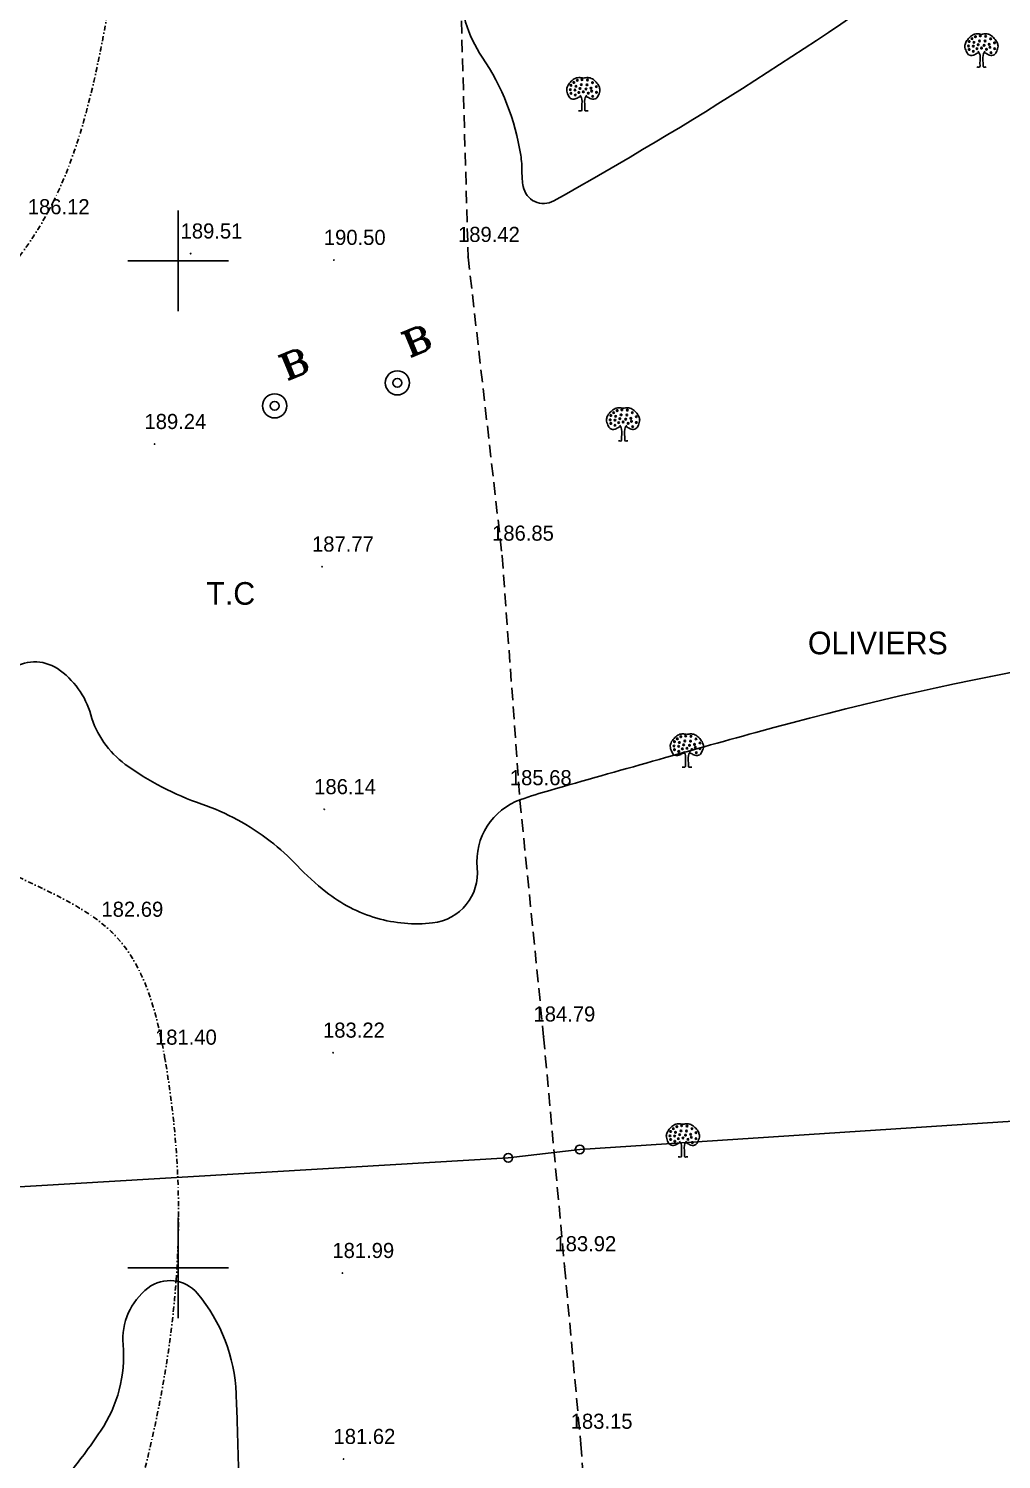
# Model space of a CAD drawing. Extents: x -83928 to -81707, y 15464 to 18601.
# Drawn here: x -83429.7 to -83236.6, y 17362 to 17646.1 of the extents above; entities that cross this region are included whole.
import ezdxf

# ---------------------------------------------------------------- set-up
doc = ezdxf.new("R2010")
doc.units = 0
doc.header["$MEASUREMENT"] = 0
for name, pattern in [('ACAD_ISO03W100', [30, 12, -18]), ('INTERROMPU', [0.75, 0.5, -0.25]), ('TIRETPTx2', [2, 1, -0.5, 0, -0.5])]:
    doc.linetypes.add(name, pattern=pattern)
for name, color, linetype in [('ALT', 7, 'Continuous'), ('BORNE', 1, 'Continuous'), ('Carroyage 1', 7, 'Continuous'), ('CNiv_1', 1, 'Continuous'), ('CONST', 7, 'Continuous'), ('ECOULEMENT', 160, 'ACAD_ISO03W100'), ('LIMITE', 40, 'INTERROMPU'), ('POINTS', 3, 'Continuous'), ('TITRE', 1, 'Continuous')]:
    doc.layers.add(name, color=color, linetype=linetype)
doc.styles.add('ROMANT', font='romant')

msp = doc.modelspace()

# ---------------------------------------------------------------- linework, layer by layer
at = {"linetype": 'ByBlock', "extrusion": (0.000932032, -0.005533, 0.999984)}
for centre in [(-83243.07, 17642.05, -162.28), (-83242.94, 17642.92, -162.28), (-83242.38, 17643.48, -162.28), (-83242.12, 17642, -162.28), (-83241.97, 17642.74, -162.28), (-83241.69, 17643.89, -162.28), (-83241.15, 17642.28, -162.28), (-83240.89, 17643.04, -162.28), (-83240.74, 17644.04, -162.28), (-83239.97, 17642.17, -162.28), (-83239.77, 17643.02, -162.28), (-83239.66, 17643.97, -162.28), (-83238.97, 17642.35, -162.28), (-83238.82, 17641.77, -162.28), (-83238.67, 17643.45, -162.28), (-83237.9, 17642.66, -162.28), (-83242.94, 17641.33, -162.28), (-83242.1, 17640.97, -162.28), (-83241.38, 17641.48, -162.28), (-83240.48, 17641.61, -162.28), (-83239.49, 17641.36, -162.28), (-83238.61, 17640.72, -162.28), (-83237.87, 17641.51, -162.28), (-83322.13, 17633.35, -162.28), (-83322, 17634.22, -162.28), (-83321.43, 17634.79, -162.28), (-83321.18, 17633.3, -162.28), (-83321.02, 17634.04, -162.28), (-83320.74, 17635.19, -162.28), (-83320.21, 17633.58, -162.28), (-83319.95, 17634.35, -162.28), (-83319.8, 17635.35, -162.28), (-83319.03, 17633.48, -162.28), (-83318.82, 17634.32, -162.28), (-83318.72, 17635.27, -162.28), (-83318.03, 17633.66, -162.28), (-83317.72, 17634.76, -162.28), (-83316.95, 17633.97, -162.28), (-83322, 17632.64, -162.28), (-83321.15, 17632.28, -162.28), (-83320.44, 17632.79, -162.28), (-83319.54, 17632.92, -162.28), (-83318.54, 17632.66, -162.28), (-83317.88, 17633.07, -162.28), (-83317.67, 17632.02, -162.28), (-83316.93, 17632.82, -162.28), (-83314.22, 17567.79, -162.28), (-83314.09, 17568.65, -162.28), (-83313.52, 17569.22, -162.28), (-83313.12, 17568.48, -162.28), (-83312.83, 17569.63, -162.28), (-83312.3, 17568.02, -162.28), (-83312.04, 17568.78, -162.28), (-83311.89, 17569.78, -162.28), (-83311.12, 17567.91, -162.28), (-83310.91, 17568.76, -162.28), (-83310.81, 17569.7, -162.28), (-83310.12, 17568.09, -162.28), (-83309.81, 17569.19, -162.28), (-83309.04, 17568.4, -162.28), (-83314.09, 17567.07, -162.28), (-83313.27, 17567.73, -162.28), (-83313.24, 17566.71, -162.28), (-83312.53, 17567.22, -162.28), (-83311.63, 17567.35, -162.28), (-83310.63, 17567.09, -162.28), (-83309.97, 17567.5, -162.28), (-83309.76, 17566.45, -162.28), (-83309.02, 17567.25, -162.28), (-83301.56, 17503.01, -162.28), (-83301.44, 17503.88, -162.28), (-83300.87, 17504.44, -162.28), (-83300.62, 17502.96, -162.28), (-83300.46, 17503.7, -162.28), (-83300.18, 17504.85, -162.28), (-83299.87, 17502.45, -162.28), (-83299.64, 17503.24, -162.28), (-83299.39, 17504.01, -162.28), (-83299.23, 17505, -162.28), (-83298.98, 17502.57, -162.28), (-83298.47, 17503.14, -162.28), (-83298.26, 17503.98, -162.28), (-83298.16, 17504.93, -162.28), (-83297.47, 17503.32, -162.28), (-83297.31, 17502.73, -162.28), (-83297.16, 17504.42, -162.28), (-83296.39, 17503.62, -162.28), (-83296.37, 17502.47, -162.28), (-83301.44, 17502.29, -162.28), (-83300.59, 17501.93, -162.28), (-83297.98, 17502.32, -162.28), (-83297.11, 17501.68, -162.28), (-83302.22, 17426.46, -162.28), (-83301.66, 17427.02, -162.28), (-83301.25, 17426.28, -162.28), (-83300.97, 17427.43, -162.28), (-83300.43, 17425.82, -162.28), (-83300.17, 17426.59, -162.28), (-83300.02, 17427.59, -162.28), (-83299.25, 17425.72, -162.28), (-83299.05, 17426.56, -162.28), (-83298.94, 17427.51, -162.28), (-83298.25, 17425.9, -162.28), (-83297.95, 17427, -162.28), (-83297.18, 17426.21, -162.28), (-83302.35, 17425.59, -162.28), (-83302.22, 17424.87, -162.28), (-83301.4, 17425.54, -162.28), (-83301.38, 17424.52, -162.28), (-83300.66, 17425.03, -162.28), (-83299.76, 17425.16, -162.28), (-83298.77, 17424.9, -162.28), (-83298.1, 17425.31, -162.28), (-83297.89, 17424.26, -162.28), (-83297.15, 17425.05, -162.28)]:
    msp.add_circle(centre, 0.156, dxfattribs=at)
at = {"linetype": 'ByBlock'}
for points in [[(-83241.02, 17641.32, 12.91), (-83241.14, 17641.29, 12.91), (-83241.52, 17641.17, 12.91), (-83242.1, 17640.71, 12.91), (-83243.14, 17640.78, 12.91), (-83243.6, 17641.69, 12.92), (-83243.9, 17642.52, 12.92), (-83243.66, 17643.45, 12.93), (-83243.1, 17644.18, 12.93), (-83242.38, 17644.87, 12.94), (-83241.43, 17645.15, 12.94), (-83240.82, 17645.03, 12.93), (-83240.52, 17644.97, 12.93)], [(-83320.08, 17632.63, 12.94), (-83320.2, 17632.6, 12.94), (-83320.58, 17632.48, 12.94), (-83321.15, 17632.02, 12.94), (-83322.2, 17632.09, 12.94), (-83322.65, 17633, 12.94), (-83322.96, 17633.82, 12.95), (-83322.72, 17634.76, 12.95), (-83322.16, 17635.48, 12.96), (-83321.44, 17636.18, 12.96), (-83320.49, 17636.46, 12.96), (-83319.88, 17636.34, 12.96), (-83319.58, 17636.28, 12.96)], [(-83312.17, 17567.06, 12.57), (-83312.29, 17567.03, 12.57), (-83312.67, 17566.91, 12.57), (-83313.25, 17566.45, 12.57), (-83314.29, 17566.52, 12.57), (-83314.74, 17567.43, 12.57), (-83315.05, 17568.26, 12.58), (-83314.81, 17569.19, 12.58), (-83314.25, 17569.92, 12.59), (-83313.53, 17570.61, 12.59), (-83312.58, 17570.89, 12.59), (-83311.97, 17570.77, 12.59), (-83311.67, 17570.71, 12.59)], [(-83299.51, 17502.28, 12.2), (-83299.64, 17502.25, 12.2), (-83300.01, 17502.13, 12.2), (-83300.59, 17501.68, 12.2), (-83301.64, 17501.75, 12.2), (-83302.09, 17502.66, 12.2), (-83302.4, 17503.48, 12.21), (-83302.16, 17504.42, 12.21), (-83301.59, 17505.14, 12.22), (-83300.88, 17505.83, 12.22), (-83299.93, 17506.12, 12.22), (-83299.32, 17505.99, 12.22), (-83299.02, 17505.93, 12.22)], [(-83300.3, 17424.87, 11.77), (-83300.42, 17424.84, 11.77), (-83300.8, 17424.72, 11.77), (-83301.38, 17424.26, 11.77), (-83302.42, 17424.33, 11.77), (-83302.88, 17425.24, 11.78), (-83303.18, 17426.07, 11.78), (-83302.94, 17427, 11.79), (-83302.38, 17427.73, 11.79), (-83301.66, 17428.42, 11.79), (-83300.71, 17428.7, 11.79), (-83300.1, 17428.58, 11.79), (-83299.8, 17428.52, 11.79)]]:
    msp.add_open_spline(points, degree=3, knots=[0.251632, 0.251632, 0.251632, 0.251632, 0.437955, 0.853553, 1.334497, 1.754172, 2.275549, 2.6296, 3.144963, 3.634468, 4.105014, 4.559575, 4.559575, 4.559575, 4.559575], dxfattribs=at)
for points in [[(-83240.02, 17641.32, 12.91), (-83239.9, 17641.29, 12.91), (-83239.52, 17641.17, 12.91), (-83238.94, 17640.71, 12.91), (-83237.9, 17640.78, 12.91), (-83237.45, 17641.69, 12.91), (-83237.14, 17642.52, 12.92), (-83237.38, 17643.45, 12.92), (-83237.94, 17644.18, 12.93), (-83238.66, 17644.87, 12.93), (-83239.61, 17645.15, 12.93), (-83240.22, 17645.03, 12.93), (-83240.52, 17644.97, 12.93)], [(-83319.08, 17632.63, 12.94), (-83318.96, 17632.6, 12.94), (-83318.58, 17632.48, 12.94), (-83318, 17632.02, 12.93), (-83316.95, 17632.09, 12.93), (-83316.5, 17633, 12.94), (-83316.2, 17633.82, 12.94), (-83316.44, 17634.76, 12.95), (-83317, 17635.48, 12.95), (-83317.72, 17636.18, 12.96), (-83318.67, 17636.46, 12.96), (-83319.28, 17636.34, 12.96), (-83319.58, 17636.28, 12.96)], [(-83311.17, 17567.06, 12.57), (-83311.05, 17567.03, 12.57), (-83310.67, 17566.91, 12.57), (-83310.09, 17566.45, 12.56), (-83309.04, 17566.52, 12.56), (-83308.59, 17567.43, 12.57), (-83308.29, 17568.26, 12.57), (-83308.53, 17569.19, 12.58), (-83309.09, 17569.92, 12.58), (-83309.81, 17570.61, 12.59), (-83310.76, 17570.89, 12.59), (-83311.37, 17570.77, 12.59), (-83311.67, 17570.71, 12.59)], [(-83298.51, 17502.28, 12.2), (-83298.39, 17502.25, 12.2), (-83298.02, 17502.13, 12.2), (-83297.44, 17501.68, 12.19), (-83296.39, 17501.75, 12.19), (-83295.94, 17502.66, 12.2), (-83295.63, 17503.48, 12.2), (-83295.87, 17504.42, 12.21), (-83296.44, 17505.14, 12.21), (-83297.15, 17505.83, 12.22), (-83298.1, 17506.12, 12.22), (-83298.71, 17505.99, 12.22), (-83299.02, 17505.93, 12.22)], [(-83299.3, 17424.87, 11.77), (-83299.18, 17424.84, 11.77), (-83298.8, 17424.72, 11.77), (-83298.22, 17424.26, 11.77), (-83297.18, 17424.33, 11.77), (-83296.73, 17425.24, 11.77), (-83296.42, 17426.07, 11.78), (-83296.66, 17427, 11.78), (-83297.22, 17427.73, 11.78), (-83297.94, 17428.42, 11.79), (-83298.89, 17428.7, 11.79), (-83299.5, 17428.58, 11.79), (-83299.8, 17428.52, 11.79)]]:
    msp.add_open_spline(points, degree=3, knots=[0.251632, 0.251632, 0.251632, 0.251632, 0.437955, 0.853553, 1.334497, 1.754172, 2.275549, 2.6296, 3.144963, 3.634468, 4.105014, 4.559575, 4.559575, 4.559575, 4.559575])
for points in [[(-83241.2, 17641.6, 12.92), (-83240.99, 17641.32, 12.91), (-83240.81, 17640.81, 12.91), (-83240.81, 17638.73, 12.9), (-83240.81, 17638.61, 12.9), (-83241.45, 17638.5, 12.9)], [(-83239.82, 17641.6, 12.91), (-83240.02, 17641.32, 12.91), (-83240.2, 17640.81, 12.91), (-83240.2, 17638.73, 12.9), (-83240.2, 17638.61, 12.9), (-83239.56, 17638.5, 12.9)], [(-83320.25, 17632.91, 12.94), (-83320.05, 17632.63, 12.94), (-83319.87, 17632.11, 12.94), (-83319.87, 17630.04, 12.93), (-83319.87, 17629.91, 12.92), (-83320.51, 17629.81, 12.92)], [(-83318.87, 17632.91, 12.94), (-83319.08, 17632.63, 12.94), (-83319.26, 17632.11, 12.94), (-83319.26, 17630.04, 12.92), (-83319.26, 17629.91, 12.92), (-83318.62, 17629.81, 12.92)], [(-83312.35, 17567.34, 12.57), (-83312.14, 17567.06, 12.57), (-83311.96, 17566.55, 12.57), (-83311.96, 17564.47, 12.56), (-83311.96, 17564.35, 12.55), (-83312.6, 17564.24, 12.55)], [(-83310.96, 17567.34, 12.57), (-83311.17, 17567.06, 12.57), (-83311.35, 17566.55, 12.57), (-83311.35, 17564.47, 12.55), (-83311.35, 17564.35, 12.55), (-83310.71, 17564.24, 12.55)], [(-83299.69, 17502.56, 12.2), (-83299.49, 17502.28, 12.2), (-83299.31, 17501.77, 12.2), (-83299.31, 17499.7, 12.19), (-83299.31, 17499.57, 12.18), (-83299.95, 17499.47, 12.18)], [(-83298.31, 17502.56, 12.2), (-83298.51, 17502.28, 12.2), (-83298.69, 17501.77, 12.2), (-83298.69, 17499.7, 12.18), (-83298.69, 17499.57, 12.18), (-83298.05, 17499.47, 12.18)], [(-83300.48, 17425.15, 11.77), (-83300.28, 17424.87, 11.77), (-83300.1, 17424.35, 11.77), (-83300.1, 17422.28, 11.76), (-83300.1, 17422.15, 11.76), (-83300.74, 17422.05, 11.76)], [(-83299.1, 17425.15, 11.77), (-83299.3, 17424.87, 11.77), (-83299.48, 17424.35, 11.77), (-83299.48, 17422.28, 11.76), (-83299.48, 17422.15, 11.76), (-83298.84, 17422.05, 11.76)]]:
    msp.add_spline(points, degree=3, dxfattribs=at)
at = {"layer": 'BORNE', "color": 2, "extrusion": (4.63065e-06, 1.2885e-05, 1)}
for centre, radius in [((-83356.49, 17575.76, 207.68), 2.4), ((-83356.49, 17575.76, 207.68), 0.877), ((-83380.85, 17571.19, 207.68), 2.4), ((-83380.85, 17571.19, 207.68), 0.877), ((-83320.28, 17423.52, 207.68), 0.877), ((-83334.48, 17421.85, 207.68), 0.877)]:
    msp.add_circle(centre, radius, dxfattribs=at)
at = {"layer": 'Carroyage 1'}
for p, q in [((-83400, 17610), (-83400, 17590)), ((-83410, 17600), (-83390, 17600)), ((-83400, 17410), (-83400, 17390)), ((-83410, 17400), (-83390, 17400))]:
    msp.add_line(p, q, dxfattribs=at)
at = {"layer": 'CNiv_1'}
for points, elevation in [([(-83223.85, 17681.73, 0.049316), (-83226.51, 17679.53, -0.040406), (-83247, 17662, -0.029275), (-83325.44, 17611.9, -0.514115), (-83331.5, 17614.75, -0.04731), (-83331.75, 17617.65, 0.040978), (-83332, 17621, 0.109781), (-83339.64, 17640.43, -0.152345), (-83344, 17655, -0.009619), (-83343.88, 17658.78, -0.002239), (-83343, 17675, -0.010694), (-83339.8, 17714.79, -0.045555), (-83338, 17724, -0.944295), (-83333.41, 17722.94, 0.295658), (-83330, 17715, 0.071303), (-83327.96, 17714.02)], 190), ([(-83169.31, 17527.63, 0.044303), (-83285.33, 17506.33, 0.002065), (-83326.25, 17494.82, 0.014558), (-83332, 17493, 0.346318), (-83340.62, 17479.47, -0.410778), (-83349.5, 17468.5, -0.098954), (-83360.59, 17469.46, -0.097114), (-83370.67, 17474.67, -0.034966), (-83376.39, 17479.9, 0.037505), (-83381.75, 17484.75, 0.082405), (-83395.33, 17492.1, -0.074314), (-83410.5, 17500, -0.169), (-83417.35, 17509.85, 0.179844), (-83424, 17519, 0.315693), (-83433.36, 17518.76, -0.406207), (-83441, 17519.8, -0.054237), (-83444.1, 17524.79, -0.019423), (-83450.6, 17539.8, -0.023646), (-83455.84, 17555.49, -0.036463), (-83458, 17566)], 185), ([(-83388, 17356.5, 0.006465), (-83388.09, 17362.73, 0.003279), (-83388.5, 17375, 0.165127), (-83396.17, 17394.91, 0.402954), (-83406, 17396, 0.255329), (-83410.95, 17384.75, -0.171167), (-83415.4, 17367.6, -0.012452), (-83418.69, 17362.97, -0.007661), (-83424.33, 17355.67, -0.072444)], 180)]:
    msp.add_lwpolyline(points, format="xyb", dxfattribs=dict(at, elevation=elevation))
at = {"layer": 'ECOULEMENT', "linetype": 'TIRETPTx2'}
msp.add_spline([(-83412.99, 17654.96, 206.38), (-83427.86, 17606.23, 205.84), (-83457.92, 17566.15, 205.46), (-83461.3, 17533.98, 205.08), (-83449.51, 17509.19, 204.74), (-83446.86, 17490.2, 204.51), (-83413.23, 17466.71, 204.12), (-83402.6, 17441.3, 203.78), (-83408.84, 17351.67, 202.72), (-83416.67, 17264.94, 201.7), (-83412.77, 17258.92, 201.62)], degree=3, dxfattribs=at)
at = {"layer": 'LIMITE', "linetype": 'INTERROMPU', "ltscale": 5, "extrusion": (0.000932032, -0.005533, 0.999984), "elevation": 30.8}
msp.add_lwpolyline([(-83344.15, 17655.6), (-83342.59, 17601.17), (-83335.84, 17541.84), (-83332.3, 17493.27), (-83327.61, 17446.34), (-83323.45, 17400.71), (-83320.23, 17365.45), (-83317.91, 17335.29), (-83315.23, 17302.41), (-83310.97, 17245.76), (-83310.9, 17169.72)], dxfattribs=at)
at = {"layer": 'POINTS', "extrusion": (0.002059, -0.012217, 0.999923)}
for centre in [(-83428.11, 17605.33, -182.42), (-83428.11, 17605.33, -182.42), (-83397.77, 17600.51, -182.42), (-83397.77, 17600.51, -182.42), (-83369.33, 17599.24, -182.42), (-83369.33, 17599.24, -182.42), (-83342.69, 17599.83, -182.42), (-83342.69, 17599.83, -182.42), (-83404.94, 17562.67, -182.42), (-83404.94, 17562.67, -182.42), (-83335.93, 17540.5, -182.42), (-83335.93, 17540.5, -182.42), (-83371.68, 17538.33, -182.42), (-83371.68, 17538.33, -182.42), (-83332.39, 17491.93, -182.42), (-83332.39, 17491.93, -182.42), (-83371.24, 17490.15, -182.42), (-83371.24, 17490.15, -182.42), (-83413.48, 17465.8, -182.42), (-83413.48, 17465.8, -182.42), (-83327.7, 17445, -182.42), (-83327.7, 17445, -182.42), (-83402.85, 17440.39, -182.42), (-83402.85, 17440.39, -182.42), (-83369.49, 17441.79, -182.42), (-83369.49, 17441.79, -182.42), (-83367.63, 17398.03, -182.42), (-83367.63, 17398.03, -182.42), (-83323.54, 17399.37, -182.42), (-83323.54, 17399.37, -182.42), (-83320.31, 17364.11, -182.42), (-83320.31, 17364.11, -182.42), (-83367.4, 17361.1, -182.42), (-83367.4, 17361.1, -182.42)]:
    msp.add_circle(centre, 0.05, dxfattribs=at)
at = {"layer": 'TITRE', "color": 6, "extrusion": (4.63065e-06, 1.2885e-05, 1)}
for p, q in [((-83320.27, 17423.52, 207.84), (-83099.58, 17438, 207.84)), ((-83482.7, 17413.05, 207.84), (-83334.48, 17421.86, 207.84)), ((-83334.48, 17421.86, 207.84), (-83320.27, 17423.52, 207.84))]:
    msp.add_line(p, q, dxfattribs=at)

# ---------------------------------------------------------------- texts
at = {"layer": 'ALT', "extrusion": (0.002059, -0.012217, 0.999923)}
for s, p in [('186.12', (-83430.11, 17608.33, -182.42)), ('186.12', (-83430.11, 17608.33, -182.42)), ('189.51', (-83399.77, 17603.51, -182.42)), ('189.51', (-83399.77, 17603.51, -182.42)), ('190.50', (-83371.33, 17602.24, -182.42)), ('190.50', (-83371.33, 17602.24, -182.42)), ('189.42', (-83344.69, 17602.83, -182.42)), ('189.42', (-83344.69, 17602.83, -182.42)), ('189.24', (-83406.94, 17565.67, -182.42)), ('189.24', (-83406.94, 17565.67, -182.42)), ('186.85', (-83337.93, 17543.5, -182.42)), ('186.85', (-83337.93, 17543.5, -182.42)), ('187.77', (-83373.68, 17541.33, -182.42)), ('187.77', (-83373.68, 17541.33, -182.42)), ('185.68', (-83334.39, 17494.93, -182.42)), ('185.68', (-83334.39, 17494.93, -182.42)), ('186.14', (-83373.24, 17493.15, -182.42)), ('186.14', (-83373.24, 17493.15, -182.42)), ('182.69', (-83415.48, 17468.8, -182.42)), ('182.69', (-83415.48, 17468.8, -182.42)), ('184.79', (-83329.7, 17448, -182.42)), ('184.79', (-83329.7, 17448, -182.42)), ('181.40', (-83404.85, 17443.39, -182.42)), ('181.40', (-83404.85, 17443.39, -182.42)), ('183.22', (-83371.49, 17444.79, -182.42)), ('183.22', (-83371.49, 17444.79, -182.42)), ('181.99', (-83369.63, 17401.03, -182.42)), ('181.99', (-83369.63, 17401.03, -182.42)), ('183.92', (-83325.54, 17402.37, -182.42)), ('183.92', (-83325.54, 17402.37, -182.42)), ('183.15', (-83322.31, 17367.11, -182.42)), ('183.15', (-83322.31, 17367.11, -182.42)), ('181.62', (-83369.4, 17364.1, -182.42)), ('181.62', (-83369.4, 17364.1, -182.42))]:
    msp.add_text(s, height=3, rotation=359.9958, dxfattribs=at).set_placement(p)
at = {"layer": 'BORNE', "color": 2, "extrusion": (4.63065e-06, 1.2885e-05, 1), "style": 'ROMANT', "width": 1.21}
for p in [(-83354.3, 17580.75, 207.68), (-83378.65, 17576.18, 207.68)]:
    msp.add_text('B', height=5, rotation=22.2534, dxfattribs=at).set_placement(p)
at = {"layer": 'CONST', "linetype": 'ByBlock', "extrusion": (0.000932032, -0.005533, 0.999984)}
for s, p in [('T.C', (-83394.39, 17531.06, -162.28)), ('OLIVIERS', (-83274.95, 17521.22, -162.28))]:
    msp.add_text(s, height=4.5, rotation=0.0032, dxfattribs=at).set_placement(p)

doc.saveas('drawing.dxf')
